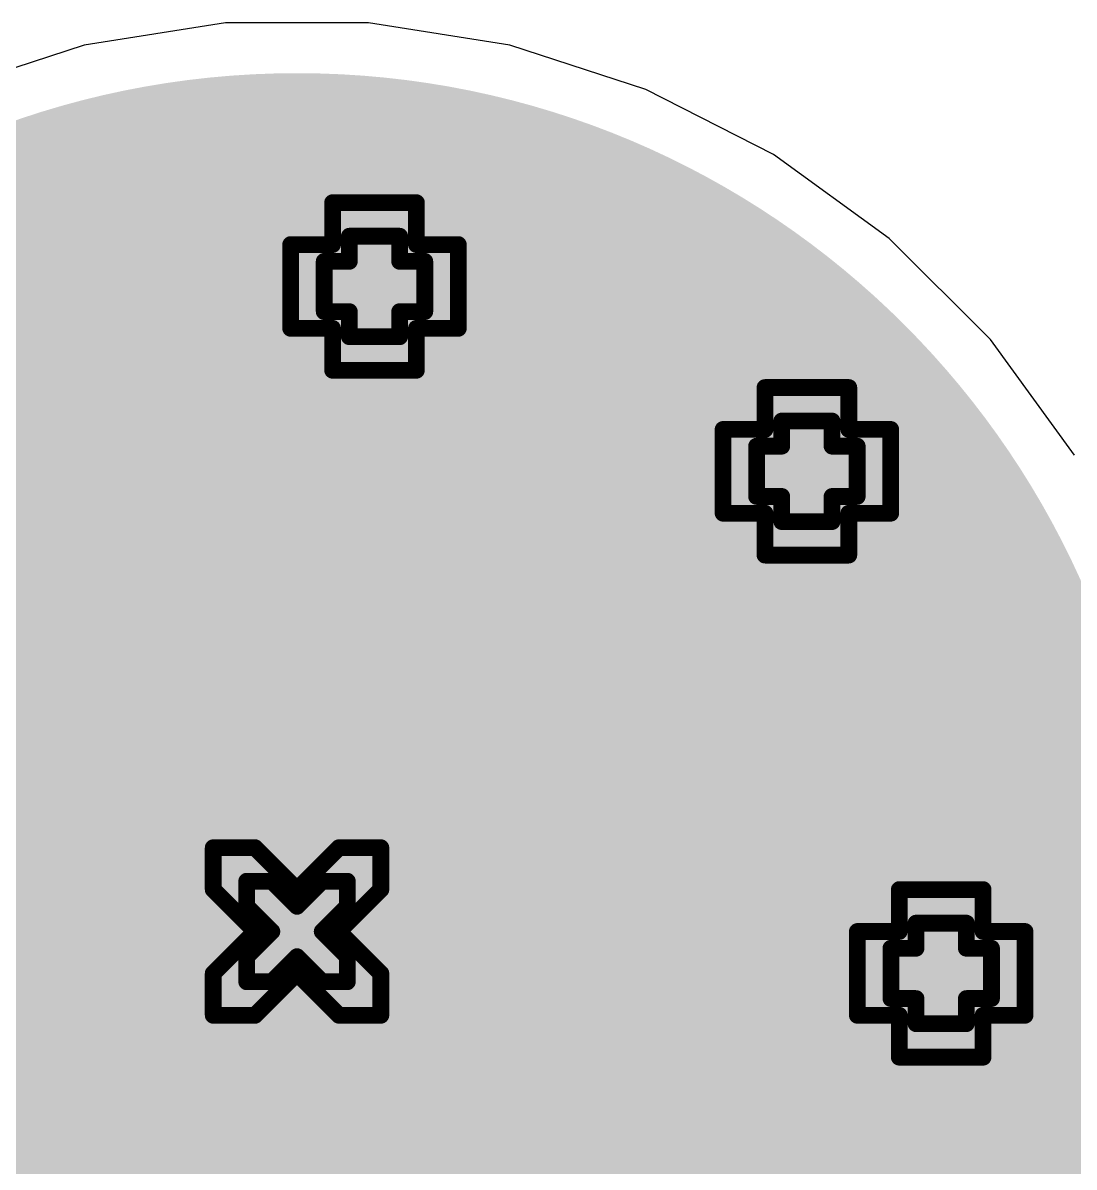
# Model space of a CAD drawing. Header units: inches. Extents: x -3 to 5259, y -3 to 5282.
# Drawn here: x 0.456 to 3.641, y 0.554 to 4.022 of the extents above; entities that cross this region are included whole.
import ezdxf

# ---------------------------------------------------------------- set-up
doc = ezdxf.new("R2010")
doc.units = ezdxf.units.IN
for name, color, linetype in [('Bottom Layer', 5, 'Continuous'), ('Bottom Solder', 6, 'Continuous'), ('Drill Drawing', 1, 'Continuous'), ('Layer 1', 16, 'Continuous'), ('Layer 2', 76, 'Continuous'), ('Multi-Layer', 9, 'Continuous'), ('Pad Holes', 156, 'Continuous'), ('Top Layer', 1, 'Continuous'), ('Top Solder', 216, 'Continuous'), ('Via Holes', 16, 'Continuous')]:
    doc.layers.add(name, color=color, linetype=linetype)

msp = doc.modelspace()

# ---------------------------------------------------------------- hatches: boundary and pattern name
at = {"layer": 'Bottom Layer'}
h = msp.add_hatch(color=5, dxfattribs=at)
edge = h.paths.add_edge_path()
edge.add_arc((1.287, 1.2683), 2.5, 0, 360)
h = msp.add_hatch(color=5, dxfattribs=at)
edge = h.paths.add_edge_path()
edge.add_arc((1.5217, 3.2234), 0.3, 0, 360)
h = msp.add_hatch(color=5, dxfattribs=at)
edge = h.paths.add_edge_path()
edge.add_arc((2.8318, 2.6631), 0.3, 0, 360)
h = msp.add_hatch(color=5, dxfattribs=at)
edge = h.paths.add_edge_path()
edge.add_arc((3.2387, 1.1413), 0.3, 0, 360)
at = {"layer": 'Bottom Solder'}
h = msp.add_hatch(color=6, dxfattribs=at)
edge = h.paths.add_edge_path()
edge.add_arc((1.287, 1.2683), 2.6016, 0, 360)
h = msp.add_hatch(color=6, dxfattribs=at)
edge = h.paths.add_edge_path()
edge.add_arc((1.5217, 3.2234), 0.4016, 0, 360)
h = msp.add_hatch(color=6, dxfattribs=at)
edge = h.paths.add_edge_path()
edge.add_arc((2.8318, 2.6631), 0.4016, 0, 360)
h = msp.add_hatch(color=6, dxfattribs=at)
edge = h.paths.add_edge_path()
edge.add_arc((3.2387, 1.1413), 0.4016, 0, 360)
at = {"layer": 'Layer 1'}
h = msp.add_hatch(color=16, dxfattribs=at)
edge = h.paths.add_edge_path()
edge.add_arc((1.287, 1.2683), 2.5, 0, 360)
h = msp.add_hatch(color=16, dxfattribs=at)
edge = h.paths.add_edge_path()
edge.add_arc((1.5217, 3.2234), 0.3, 0, 360)
h = msp.add_hatch(color=16, dxfattribs=at)
edge = h.paths.add_edge_path()
edge.add_arc((2.8318, 2.6631), 0.3, 0, 360)
h = msp.add_hatch(color=16, dxfattribs=at)
edge = h.paths.add_edge_path()
edge.add_arc((3.2387, 1.1413), 0.3, 0, 360)
at = {"layer": 'Layer 2'}
h = msp.add_hatch(color=76, dxfattribs=at)
edge = h.paths.add_edge_path()
edge.add_arc((1.287, 1.2683), 2.5, 0, 360)
h = msp.add_hatch(color=76, dxfattribs=at)
edge = h.paths.add_edge_path()
edge.add_arc((1.5217, 3.2234), 0.3, 0, 360)
h = msp.add_hatch(color=76, dxfattribs=at)
edge = h.paths.add_edge_path()
edge.add_arc((2.8318, 2.6631), 0.3, 0, 360)
h = msp.add_hatch(color=76, dxfattribs=at)
edge = h.paths.add_edge_path()
edge.add_arc((3.2387, 1.1413), 0.3, 0, 360)
at = {"layer": 'Multi-Layer'}
h = msp.add_hatch(color=9, dxfattribs=at)
edge = h.paths.add_edge_path()
edge.add_arc((1.287, 1.2683), 2.5, 0, 360)
at = {"layer": 'Pad Holes'}
h = msp.add_hatch(color=7, dxfattribs=at)
edge = h.paths.add_edge_path()
edge.add_arc((1.287, 1.2683), 1.55, 0, 360)
at = {"layer": 'Top Layer'}
h = msp.add_hatch(color=1, dxfattribs=at)
edge = h.paths.add_edge_path()
edge.add_arc((1.287, 1.2683), 2.5, 0, 360)
h = msp.add_hatch(color=1, dxfattribs=at)
edge = h.paths.add_edge_path()
edge.add_arc((1.5217, 3.2234), 0.3, 0, 360)
h = msp.add_hatch(color=1, dxfattribs=at)
edge = h.paths.add_edge_path()
edge.add_arc((2.8318, 2.6631), 0.3, 0, 360)
h = msp.add_hatch(color=1, dxfattribs=at)
edge = h.paths.add_edge_path()
edge.add_arc((3.2387, 1.1413), 0.3, 0, 360)
at = {"layer": 'Top Solder'}
h = msp.add_hatch(color=216, dxfattribs=at)
edge = h.paths.add_edge_path()
edge.add_arc((1.287, 1.2683), 2.6016, 0, 360)
h = msp.add_hatch(color=216, dxfattribs=at)
edge = h.paths.add_edge_path()
edge.add_arc((1.5217, 3.2234), 0.4016, 0, 360)
h = msp.add_hatch(color=216, dxfattribs=at)
edge = h.paths.add_edge_path()
edge.add_arc((2.8318, 2.6631), 0.4016, 0, 360)
h = msp.add_hatch(color=216, dxfattribs=at)
edge = h.paths.add_edge_path()
edge.add_arc((3.2387, 1.1413), 0.4016, 0, 360)
at = {"layer": 'Via Holes'}
h = msp.add_hatch(color=7, dxfattribs=at)
edge = h.paths.add_edge_path()
edge.add_arc((1.5217, 3.2234), 0.15, 0, 360)
h = msp.add_hatch(color=7, dxfattribs=at)
edge = h.paths.add_edge_path()
edge.add_arc((2.8318, 2.6631), 0.15, 0, 360)
h = msp.add_hatch(color=7, dxfattribs=at)
edge = h.paths.add_edge_path()
edge.add_arc((3.2387, 1.1413), 0.15, 0, 360)

# ---------------------------------------------------------------- linework, layer by layer
at = {"layer": 'Drill Drawing'}
for points in [[(1.3947, 3.3504, 0.0508, 0.0508, 0), (1.3947, 3.4774, 0.0508, 0.0508, 0)], [(1.3947, 3.4774, 0.0508, 0.0508, 0), (1.6487, 3.4774, 0.0508, 0.0508, 0)], [(1.6487, 3.3504, 0.0508, 0.0508, 0), (1.6487, 3.4774, 0.0508, 0.0508, 0)], [(1.4455, 3.2996, 0.0508, 0.0508, 0), (1.4455, 3.3758, 0.0508, 0.0508, 0)], [(1.4455, 3.3758, 0.0508, 0.0508, 0), (1.5979, 3.3758, 0.0508, 0.0508, 0)], [(1.5979, 3.2996, 0.0508, 0.0508, 0), (1.5979, 3.3758, 0.0508, 0.0508, 0)], [(1.2677, 3.0964, 0.0508, 0.0508, 0), (1.2677, 3.3504, 0.0508, 0.0508, 0)], [(1.2677, 3.3504, 0.0508, 0.0508, 0), (1.3947, 3.3504, 0.0508, 0.0508, 0)], [(1.6487, 3.3504, 0.0508, 0.0508, 0), (1.7757, 3.3504, 0.0508, 0.0508, 0)], [(1.7757, 3.0964, 0.0508, 0.0508, 0), (1.7757, 3.3504, 0.0508, 0.0508, 0)], [(1.3693, 3.1472, 0.0508, 0.0508, 0), (1.3693, 3.2996, 0.0508, 0.0508, 0)], [(1.3693, 3.2996, 0.0508, 0.0508, 0), (1.4455, 3.2996, 0.0508, 0.0508, 0)], [(1.5979, 3.2996, 0.0508, 0.0508, 0), (1.6741, 3.2996, 0.0508, 0.0508, 0)], [(1.6741, 3.1472, 0.0508, 0.0508, 0), (1.6741, 3.2996, 0.0508, 0.0508, 0)], [(1.3693, 3.1472, 0.0508, 0.0508, 0), (1.4455, 3.1472, 0.0508, 0.0508, 0)], [(1.4455, 3.071, 0.0508, 0.0508, 0), (1.4455, 3.1472, 0.0508, 0.0508, 0)], [(1.5979, 3.1472, 0.0508, 0.0508, 0), (1.6741, 3.1472, 0.0508, 0.0508, 0)], [(1.5979, 3.071, 0.0508, 0.0508, 0), (1.5979, 3.1472, 0.0508, 0.0508, 0)], [(1.2677, 3.0964, 0.0508, 0.0508, 0), (1.3947, 3.0964, 0.0508, 0.0508, 0)], [(1.3947, 2.9694, 0.0508, 0.0508, 0), (1.3947, 3.0964, 0.0508, 0.0508, 0)], [(1.6487, 3.0964, 0.0508, 0.0508, 0), (1.7757, 3.0964, 0.0508, 0.0508, 0)], [(1.6487, 2.9694, 0.0508, 0.0508, 0), (1.6487, 3.0964, 0.0508, 0.0508, 0)], [(1.4455, 3.071, 0.0508, 0.0508, 0), (1.5979, 3.071, 0.0508, 0.0508, 0)], [(1.3947, 2.9694, 0.0508, 0.0508, 0), (1.6487, 2.9694, 0.0508, 0.0508, 0)], [(2.7048, 2.7901, 0.0508, 0.0508, 0), (2.7048, 2.9171, 0.0508, 0.0508, 0)], [(2.7048, 2.9171, 0.0508, 0.0508, 0), (2.9588, 2.9171, 0.0508, 0.0508, 0)], [(2.9588, 2.7901, 0.0508, 0.0508, 0), (2.9588, 2.9171, 0.0508, 0.0508, 0)], [(2.5778, 2.5361, 0.0508, 0.0508, 0), (2.5778, 2.7901, 0.0508, 0.0508, 0)], [(2.5778, 2.7901, 0.0508, 0.0508, 0), (2.7048, 2.7901, 0.0508, 0.0508, 0)], [(2.7556, 2.7393, 0.0508, 0.0508, 0), (2.7556, 2.8155, 0.0508, 0.0508, 0)], [(2.7556, 2.8155, 0.0508, 0.0508, 0), (2.908, 2.8155, 0.0508, 0.0508, 0)], [(2.908, 2.7393, 0.0508, 0.0508, 0), (2.908, 2.8155, 0.0508, 0.0508, 0)], [(2.9588, 2.7901, 0.0508, 0.0508, 0), (3.0858, 2.7901, 0.0508, 0.0508, 0)], [(3.0858, 2.5361, 0.0508, 0.0508, 0), (3.0858, 2.7901, 0.0508, 0.0508, 0)], [(2.6794, 2.5869, 0.0508, 0.0508, 0), (2.6794, 2.7393, 0.0508, 0.0508, 0)], [(2.6794, 2.7393, 0.0508, 0.0508, 0), (2.7556, 2.7393, 0.0508, 0.0508, 0)], [(2.908, 2.7393, 0.0508, 0.0508, 0), (2.9842, 2.7393, 0.0508, 0.0508, 0)], [(2.9842, 2.5869, 0.0508, 0.0508, 0), (2.9842, 2.7393, 0.0508, 0.0508, 0)], [(2.6794, 2.5869, 0.0508, 0.0508, 0), (2.7556, 2.5869, 0.0508, 0.0508, 0)], [(2.7556, 2.5107, 0.0508, 0.0508, 0), (2.7556, 2.5869, 0.0508, 0.0508, 0)], [(2.908, 2.5869, 0.0508, 0.0508, 0), (2.9842, 2.5869, 0.0508, 0.0508, 0)], [(2.908, 2.5107, 0.0508, 0.0508, 0), (2.908, 2.5869, 0.0508, 0.0508, 0)], [(2.5778, 2.5361, 0.0508, 0.0508, 0), (2.7048, 2.5361, 0.0508, 0.0508, 0)], [(2.7048, 2.4091, 0.0508, 0.0508, 0), (2.7048, 2.5361, 0.0508, 0.0508, 0)], [(2.7556, 2.5107, 0.0508, 0.0508, 0), (2.908, 2.5107, 0.0508, 0.0508, 0)], [(2.9588, 2.5361, 0.0508, 0.0508, 0), (3.0858, 2.5361, 0.0508, 0.0508, 0)], [(2.9588, 2.4091, 0.0508, 0.0508, 0), (2.9588, 2.5361, 0.0508, 0.0508, 0)], [(2.7048, 2.4091, 0.0508, 0.0508, 0), (2.9588, 2.4091, 0.0508, 0.0508, 0)], [(1.033, 1.3953, 0.0508, 0.0508, 0), (1.033, 1.5223, 0.0508, 0.0508, 0)], [(1.033, 1.5223, 0.0508, 0.0508, 0), (1.16, 1.5223, 0.0508, 0.0508, 0)], [(1.16, 1.5223, 0.0508, 0.0508, 0), (1.287, 1.3953, 0.0508, 0.0508, 0)], [(1.287, 1.3953, 0.0508, 0.0508, 0), (1.414, 1.5223, 0.0508, 0.0508, 0)], [(1.414, 1.5223, 0.0508, 0.0508, 0), (1.541, 1.5223, 0.0508, 0.0508, 0)], [(1.541, 1.3953, 0.0508, 0.0508, 0), (1.541, 1.5223, 0.0508, 0.0508, 0)], [(1.1346, 1.3445, 0.0508, 0.0508, 0), (1.1346, 1.4207, 0.0508, 0.0508, 0)], [(1.1346, 1.4207, 0.0508, 0.0508, 0), (1.2108, 1.4207, 0.0508, 0.0508, 0)], [(1.2108, 1.4207, 0.0508, 0.0508, 0), (1.287, 1.3445, 0.0508, 0.0508, 0)], [(1.287, 1.3445, 0.0508, 0.0508, 0), (1.3632, 1.4207, 0.0508, 0.0508, 0)], [(1.3632, 1.4207, 0.0508, 0.0508, 0), (1.4394, 1.4207, 0.0508, 0.0508, 0)], [(1.4394, 1.3445, 0.0508, 0.0508, 0), (1.4394, 1.4207, 0.0508, 0.0508, 0)], [(1.033, 1.3953, 0.0508, 0.0508, 0), (1.16, 1.2683, 0.0508, 0.0508, 0)], [(1.414, 1.2683, 0.0508, 0.0508, 0), (1.541, 1.3953, 0.0508, 0.0508, 0)], [(3.1117, 1.2683, 0.0508, 0.0508, 0), (3.1117, 1.3953, 0.0508, 0.0508, 0)], [(3.1117, 1.3953, 0.0508, 0.0508, 0), (3.3657, 1.3953, 0.0508, 0.0508, 0)], [(3.3657, 1.2683, 0.0508, 0.0508, 0), (3.3657, 1.3953, 0.0508, 0.0508, 0)], [(1.1346, 1.3445, 0.0508, 0.0508, 0), (1.2108, 1.2683, 0.0508, 0.0508, 0)], [(1.3632, 1.2683, 0.0508, 0.0508, 0), (1.4394, 1.3445, 0.0508, 0.0508, 0)], [(3.1625, 1.2175, 0.0508, 0.0508, 0), (3.1625, 1.2937, 0.0508, 0.0508, 0)], [(3.1625, 1.2937, 0.0508, 0.0508, 0), (3.3149, 1.2937, 0.0508, 0.0508, 0)], [(3.3149, 1.2175, 0.0508, 0.0508, 0), (3.3149, 1.2937, 0.0508, 0.0508, 0)], [(1.033, 1.1413, 0.0508, 0.0508, 0), (1.16, 1.2683, 0.0508, 0.0508, 0)], [(1.1346, 1.1921, 0.0508, 0.0508, 0), (1.2108, 1.2683, 0.0508, 0.0508, 0)], [(1.3632, 1.2683, 0.0508, 0.0508, 0), (1.4394, 1.1921, 0.0508, 0.0508, 0)], [(1.414, 1.2683, 0.0508, 0.0508, 0), (1.541, 1.1413, 0.0508, 0.0508, 0)], [(2.9847, 1.0143, 0.0508, 0.0508, 0), (2.9847, 1.2683, 0.0508, 0.0508, 0)], [(2.9847, 1.2683, 0.0508, 0.0508, 0), (3.1117, 1.2683, 0.0508, 0.0508, 0)], [(3.3657, 1.2683, 0.0508, 0.0508, 0), (3.4927, 1.2683, 0.0508, 0.0508, 0)], [(3.4927, 1.0143, 0.0508, 0.0508, 0), (3.4927, 1.2683, 0.0508, 0.0508, 0)], [(1.1346, 1.1159, 0.0508, 0.0508, 0), (1.1346, 1.1921, 0.0508, 0.0508, 0)], [(1.2108, 1.1159, 0.0508, 0.0508, 0), (1.287, 1.1921, 0.0508, 0.0508, 0)], [(1.287, 1.1921, 0.0508, 0.0508, 0), (1.3632, 1.1159, 0.0508, 0.0508, 0)], [(1.4394, 1.1159, 0.0508, 0.0508, 0), (1.4394, 1.1921, 0.0508, 0.0508, 0)], [(3.0863, 1.0651, 0.0508, 0.0508, 0), (3.0863, 1.2175, 0.0508, 0.0508, 0)], [(3.0863, 1.2175, 0.0508, 0.0508, 0), (3.1625, 1.2175, 0.0508, 0.0508, 0)], [(3.3149, 1.2175, 0.0508, 0.0508, 0), (3.3911, 1.2175, 0.0508, 0.0508, 0)], [(3.3911, 1.0651, 0.0508, 0.0508, 0), (3.3911, 1.2175, 0.0508, 0.0508, 0)], [(1.033, 1.0143, 0.0508, 0.0508, 0), (1.033, 1.1413, 0.0508, 0.0508, 0)], [(1.16, 1.0143, 0.0508, 0.0508, 0), (1.287, 1.1413, 0.0508, 0.0508, 0)], [(1.287, 1.1413, 0.0508, 0.0508, 0), (1.414, 1.0143, 0.0508, 0.0508, 0)], [(1.541, 1.0143, 0.0508, 0.0508, 0), (1.541, 1.1413, 0.0508, 0.0508, 0)], [(1.1346, 1.1159, 0.0508, 0.0508, 0), (1.2108, 1.1159, 0.0508, 0.0508, 0)], [(1.3632, 1.1159, 0.0508, 0.0508, 0), (1.4394, 1.1159, 0.0508, 0.0508, 0)], [(3.0863, 1.0651, 0.0508, 0.0508, 0), (3.1625, 1.0651, 0.0508, 0.0508, 0)], [(3.1625, 0.9889, 0.0508, 0.0508, 0), (3.1625, 1.0651, 0.0508, 0.0508, 0)], [(3.3149, 1.0651, 0.0508, 0.0508, 0), (3.3911, 1.0651, 0.0508, 0.0508, 0)], [(3.3149, 0.9889, 0.0508, 0.0508, 0), (3.3149, 1.0651, 0.0508, 0.0508, 0)], [(1.033, 1.0143, 0.0508, 0.0508, 0), (1.16, 1.0143, 0.0508, 0.0508, 0)], [(1.414, 1.0143, 0.0508, 0.0508, 0), (1.541, 1.0143, 0.0508, 0.0508, 0)], [(2.9847, 1.0143, 0.0508, 0.0508, 0), (3.1117, 1.0143, 0.0508, 0.0508, 0)], [(3.1117, 0.8873, 0.0508, 0.0508, 0), (3.1117, 1.0143, 0.0508, 0.0508, 0)], [(3.1625, 0.9889, 0.0508, 0.0508, 0), (3.3149, 0.9889, 0.0508, 0.0508, 0)], [(3.3657, 1.0143, 0.0508, 0.0508, 0), (3.4927, 1.0143, 0.0508, 0.0508, 0)], [(3.3657, 0.8873, 0.0508, 0.0508, 0), (3.3657, 1.0143, 0.0508, 0.0508, 0)], [(3.1117, 0.8873, 0.0508, 0.0508, 0), (3.3657, 0.8873, 0.0508, 0.0508, 0)]]:
    msp.add_lwpolyline(points, format="xyseb", dxfattribs=at)
for points in [[(1.382, 3.4774, 0.0254, 0.0254, 1), (1.4074, 3.4774, 0.0254, 0.0254, 1)], [(1.382, 3.4774, 0.0254, 0.0254, 1), (1.4074, 3.4774, 0.0254, 0.0254, 1)], [(1.636, 3.4774, 0.0254, 0.0254, 1), (1.6614, 3.4774, 0.0254, 0.0254, 1)], [(1.636, 3.4774, 0.0254, 0.0254, 1), (1.6614, 3.4774, 0.0254, 0.0254, 1)], [(1.4328, 3.3758, 0.0254, 0.0254, 1), (1.4582, 3.3758, 0.0254, 0.0254, 1)], [(1.4328, 3.3758, 0.0254, 0.0254, 1), (1.4582, 3.3758, 0.0254, 0.0254, 1)], [(1.5852, 3.3758, 0.0254, 0.0254, 1), (1.6106, 3.3758, 0.0254, 0.0254, 1)], [(1.5852, 3.3758, 0.0254, 0.0254, 1), (1.6106, 3.3758, 0.0254, 0.0254, 1)], [(1.255, 3.3504, 0.0254, 0.0254, 1), (1.2804, 3.3504, 0.0254, 0.0254, 1)], [(1.255, 3.3504, 0.0254, 0.0254, 1), (1.2804, 3.3504, 0.0254, 0.0254, 1)], [(1.382, 3.3504, 0.0254, 0.0254, 1), (1.4074, 3.3504, 0.0254, 0.0254, 1)], [(1.382, 3.3504, 0.0254, 0.0254, 1), (1.4074, 3.3504, 0.0254, 0.0254, 1)], [(1.636, 3.3504, 0.0254, 0.0254, 1), (1.6614, 3.3504, 0.0254, 0.0254, 1)], [(1.636, 3.3504, 0.0254, 0.0254, 1), (1.6614, 3.3504, 0.0254, 0.0254, 1)], [(1.763, 3.3504, 0.0254, 0.0254, 1), (1.7884, 3.3504, 0.0254, 0.0254, 1)], [(1.763, 3.3504, 0.0254, 0.0254, 1), (1.7884, 3.3504, 0.0254, 0.0254, 1)], [(1.3566, 3.2996, 0.0254, 0.0254, 1), (1.382, 3.2996, 0.0254, 0.0254, 1)], [(1.3566, 3.2996, 0.0254, 0.0254, 1), (1.382, 3.2996, 0.0254, 0.0254, 1)], [(1.4328, 3.2996, 0.0254, 0.0254, 1), (1.4582, 3.2996, 0.0254, 0.0254, 1)], [(1.4328, 3.2996, 0.0254, 0.0254, 1), (1.4582, 3.2996, 0.0254, 0.0254, 1)], [(1.5852, 3.2996, 0.0254, 0.0254, 1), (1.6106, 3.2996, 0.0254, 0.0254, 1)], [(1.5852, 3.2996, 0.0254, 0.0254, 1), (1.6106, 3.2996, 0.0254, 0.0254, 1)], [(1.6614, 3.2996, 0.0254, 0.0254, 1), (1.6868, 3.2996, 0.0254, 0.0254, 1)], [(1.6614, 3.2996, 0.0254, 0.0254, 1), (1.6868, 3.2996, 0.0254, 0.0254, 1)], [(1.3566, 3.1472, 0.0254, 0.0254, 1), (1.382, 3.1472, 0.0254, 0.0254, 1)], [(1.3566, 3.1472, 0.0254, 0.0254, 1), (1.382, 3.1472, 0.0254, 0.0254, 1)], [(1.4328, 3.1472, 0.0254, 0.0254, 1), (1.4582, 3.1472, 0.0254, 0.0254, 1)], [(1.4328, 3.1472, 0.0254, 0.0254, 1), (1.4582, 3.1472, 0.0254, 0.0254, 1)], [(1.5852, 3.1472, 0.0254, 0.0254, 1), (1.6106, 3.1472, 0.0254, 0.0254, 1)], [(1.5852, 3.1472, 0.0254, 0.0254, 1), (1.6106, 3.1472, 0.0254, 0.0254, 1)], [(1.6614, 3.1472, 0.0254, 0.0254, 1), (1.6868, 3.1472, 0.0254, 0.0254, 1)], [(1.6614, 3.1472, 0.0254, 0.0254, 1), (1.6868, 3.1472, 0.0254, 0.0254, 1)], [(1.255, 3.0964, 0.0254, 0.0254, 1), (1.2804, 3.0964, 0.0254, 0.0254, 1)], [(1.255, 3.0964, 0.0254, 0.0254, 1), (1.2804, 3.0964, 0.0254, 0.0254, 1)], [(1.382, 3.0964, 0.0254, 0.0254, 1), (1.4074, 3.0964, 0.0254, 0.0254, 1)], [(1.382, 3.0964, 0.0254, 0.0254, 1), (1.4074, 3.0964, 0.0254, 0.0254, 1)], [(1.636, 3.0964, 0.0254, 0.0254, 1), (1.6614, 3.0964, 0.0254, 0.0254, 1)], [(1.636, 3.0964, 0.0254, 0.0254, 1), (1.6614, 3.0964, 0.0254, 0.0254, 1)], [(1.763, 3.0964, 0.0254, 0.0254, 1), (1.7884, 3.0964, 0.0254, 0.0254, 1)], [(1.763, 3.0964, 0.0254, 0.0254, 1), (1.7884, 3.0964, 0.0254, 0.0254, 1)], [(1.4328, 3.071, 0.0254, 0.0254, 1), (1.4582, 3.071, 0.0254, 0.0254, 1)], [(1.4328, 3.071, 0.0254, 0.0254, 1), (1.4582, 3.071, 0.0254, 0.0254, 1)], [(1.5852, 3.071, 0.0254, 0.0254, 1), (1.6106, 3.071, 0.0254, 0.0254, 1)], [(1.5852, 3.071, 0.0254, 0.0254, 1), (1.6106, 3.071, 0.0254, 0.0254, 1)], [(1.382, 2.9694, 0.0254, 0.0254, 1), (1.4074, 2.9694, 0.0254, 0.0254, 1)], [(1.382, 2.9694, 0.0254, 0.0254, 1), (1.4074, 2.9694, 0.0254, 0.0254, 1)], [(1.636, 2.9694, 0.0254, 0.0254, 1), (1.6614, 2.9694, 0.0254, 0.0254, 1)], [(1.636, 2.9694, 0.0254, 0.0254, 1), (1.6614, 2.9694, 0.0254, 0.0254, 1)], [(2.6921, 2.9171, 0.0254, 0.0254, 1), (2.7175, 2.9171, 0.0254, 0.0254, 1)], [(2.6921, 2.9171, 0.0254, 0.0254, 1), (2.7175, 2.9171, 0.0254, 0.0254, 1)], [(2.9461, 2.9171, 0.0254, 0.0254, 1), (2.9715, 2.9171, 0.0254, 0.0254, 1)], [(2.9461, 2.9171, 0.0254, 0.0254, 1), (2.9715, 2.9171, 0.0254, 0.0254, 1)], [(2.5651, 2.7901, 0.0254, 0.0254, 1), (2.5905, 2.7901, 0.0254, 0.0254, 1)], [(2.5651, 2.7901, 0.0254, 0.0254, 1), (2.5905, 2.7901, 0.0254, 0.0254, 1)], [(2.6921, 2.7901, 0.0254, 0.0254, 1), (2.7175, 2.7901, 0.0254, 0.0254, 1)], [(2.6921, 2.7901, 0.0254, 0.0254, 1), (2.7175, 2.7901, 0.0254, 0.0254, 1)], [(2.7429, 2.8155, 0.0254, 0.0254, 1), (2.7683, 2.8155, 0.0254, 0.0254, 1)], [(2.7429, 2.8155, 0.0254, 0.0254, 1), (2.7683, 2.8155, 0.0254, 0.0254, 1)], [(2.8953, 2.8155, 0.0254, 0.0254, 1), (2.9207, 2.8155, 0.0254, 0.0254, 1)], [(2.8953, 2.8155, 0.0254, 0.0254, 1), (2.9207, 2.8155, 0.0254, 0.0254, 1)], [(2.9461, 2.7901, 0.0254, 0.0254, 1), (2.9715, 2.7901, 0.0254, 0.0254, 1)], [(2.9461, 2.7901, 0.0254, 0.0254, 1), (2.9715, 2.7901, 0.0254, 0.0254, 1)], [(3.0731, 2.7901, 0.0254, 0.0254, 1), (3.0985, 2.7901, 0.0254, 0.0254, 1)], [(3.0731, 2.7901, 0.0254, 0.0254, 1), (3.0985, 2.7901, 0.0254, 0.0254, 1)], [(2.6667, 2.7393, 0.0254, 0.0254, 1), (2.6921, 2.7393, 0.0254, 0.0254, 1)], [(2.6667, 2.7393, 0.0254, 0.0254, 1), (2.6921, 2.7393, 0.0254, 0.0254, 1)], [(2.7429, 2.7393, 0.0254, 0.0254, 1), (2.7683, 2.7393, 0.0254, 0.0254, 1)], [(2.7429, 2.7393, 0.0254, 0.0254, 1), (2.7683, 2.7393, 0.0254, 0.0254, 1)], [(2.8953, 2.7393, 0.0254, 0.0254, 1), (2.9207, 2.7393, 0.0254, 0.0254, 1)], [(2.8953, 2.7393, 0.0254, 0.0254, 1), (2.9207, 2.7393, 0.0254, 0.0254, 1)], [(2.9715, 2.7393, 0.0254, 0.0254, 1), (2.9969, 2.7393, 0.0254, 0.0254, 1)], [(2.9715, 2.7393, 0.0254, 0.0254, 1), (2.9969, 2.7393, 0.0254, 0.0254, 1)], [(2.6667, 2.5869, 0.0254, 0.0254, 1), (2.6921, 2.5869, 0.0254, 0.0254, 1)], [(2.6667, 2.5869, 0.0254, 0.0254, 1), (2.6921, 2.5869, 0.0254, 0.0254, 1)], [(2.7429, 2.5869, 0.0254, 0.0254, 1), (2.7683, 2.5869, 0.0254, 0.0254, 1)], [(2.7429, 2.5869, 0.0254, 0.0254, 1), (2.7683, 2.5869, 0.0254, 0.0254, 1)], [(2.8953, 2.5869, 0.0254, 0.0254, 1), (2.9207, 2.5869, 0.0254, 0.0254, 1)], [(2.8953, 2.5869, 0.0254, 0.0254, 1), (2.9207, 2.5869, 0.0254, 0.0254, 1)], [(2.9715, 2.5869, 0.0254, 0.0254, 1), (2.9969, 2.5869, 0.0254, 0.0254, 1)], [(2.9715, 2.5869, 0.0254, 0.0254, 1), (2.9969, 2.5869, 0.0254, 0.0254, 1)], [(2.5651, 2.5361, 0.0254, 0.0254, 1), (2.5905, 2.5361, 0.0254, 0.0254, 1)], [(2.5651, 2.5361, 0.0254, 0.0254, 1), (2.5905, 2.5361, 0.0254, 0.0254, 1)], [(2.6921, 2.5361, 0.0254, 0.0254, 1), (2.7175, 2.5361, 0.0254, 0.0254, 1)], [(2.6921, 2.5361, 0.0254, 0.0254, 1), (2.7175, 2.5361, 0.0254, 0.0254, 1)], [(2.7429, 2.5107, 0.0254, 0.0254, 1), (2.7683, 2.5107, 0.0254, 0.0254, 1)], [(2.7429, 2.5107, 0.0254, 0.0254, 1), (2.7683, 2.5107, 0.0254, 0.0254, 1)], [(2.8953, 2.5107, 0.0254, 0.0254, 1), (2.9207, 2.5107, 0.0254, 0.0254, 1)], [(2.8953, 2.5107, 0.0254, 0.0254, 1), (2.9207, 2.5107, 0.0254, 0.0254, 1)], [(2.9461, 2.5361, 0.0254, 0.0254, 1), (2.9715, 2.5361, 0.0254, 0.0254, 1)], [(2.9461, 2.5361, 0.0254, 0.0254, 1), (2.9715, 2.5361, 0.0254, 0.0254, 1)], [(3.0731, 2.5361, 0.0254, 0.0254, 1), (3.0985, 2.5361, 0.0254, 0.0254, 1)], [(3.0731, 2.5361, 0.0254, 0.0254, 1), (3.0985, 2.5361, 0.0254, 0.0254, 1)], [(2.6921, 2.4091, 0.0254, 0.0254, 1), (2.7175, 2.4091, 0.0254, 0.0254, 1)], [(2.6921, 2.4091, 0.0254, 0.0254, 1), (2.7175, 2.4091, 0.0254, 0.0254, 1)], [(2.9461, 2.4091, 0.0254, 0.0254, 1), (2.9715, 2.4091, 0.0254, 0.0254, 1)], [(2.9461, 2.4091, 0.0254, 0.0254, 1), (2.9715, 2.4091, 0.0254, 0.0254, 1)], [(1.0203, 1.5223, 0.0254, 0.0254, 1), (1.0457, 1.5223, 0.0254, 0.0254, 1)], [(1.0203, 1.5223, 0.0254, 0.0254, 1), (1.0457, 1.5223, 0.0254, 0.0254, 1)], [(1.1473, 1.5223, 0.0254, 0.0254, 1), (1.1727, 1.5223, 0.0254, 0.0254, 1)], [(1.1473, 1.5223, 0.0254, 0.0254, 1), (1.1727, 1.5223, 0.0254, 0.0254, 1)], [(1.4013, 1.5223, 0.0254, 0.0254, 1), (1.4267, 1.5223, 0.0254, 0.0254, 1)], [(1.4013, 1.5223, 0.0254, 0.0254, 1), (1.4267, 1.5223, 0.0254, 0.0254, 1)], [(1.5283, 1.5223, 0.0254, 0.0254, 1), (1.5537, 1.5223, 0.0254, 0.0254, 1)], [(1.5283, 1.5223, 0.0254, 0.0254, 1), (1.5537, 1.5223, 0.0254, 0.0254, 1)], [(1.1219, 1.4207, 0.0254, 0.0254, 1), (1.1473, 1.4207, 0.0254, 0.0254, 1)], [(1.1219, 1.4207, 0.0254, 0.0254, 1), (1.1473, 1.4207, 0.0254, 0.0254, 1)], [(1.1981, 1.4207, 0.0254, 0.0254, 1), (1.2235, 1.4207, 0.0254, 0.0254, 1)], [(1.1981, 1.4207, 0.0254, 0.0254, 1), (1.2235, 1.4207, 0.0254, 0.0254, 1)], [(1.3505, 1.4207, 0.0254, 0.0254, 1), (1.3759, 1.4207, 0.0254, 0.0254, 1)], [(1.3505, 1.4207, 0.0254, 0.0254, 1), (1.3759, 1.4207, 0.0254, 0.0254, 1)], [(1.4267, 1.4207, 0.0254, 0.0254, 1), (1.4521, 1.4207, 0.0254, 0.0254, 1)], [(1.4267, 1.4207, 0.0254, 0.0254, 1), (1.4521, 1.4207, 0.0254, 0.0254, 1)], [(1.0203, 1.3953, 0.0254, 0.0254, 1), (1.0457, 1.3953, 0.0254, 0.0254, 1)], [(1.0203, 1.3953, 0.0254, 0.0254, 1), (1.0457, 1.3953, 0.0254, 0.0254, 1)], [(1.2743, 1.3953, 0.0254, 0.0254, 1), (1.2997, 1.3953, 0.0254, 0.0254, 1)], [(1.2743, 1.3953, 0.0254, 0.0254, 1), (1.2997, 1.3953, 0.0254, 0.0254, 1)], [(1.5283, 1.3953, 0.0254, 0.0254, 1), (1.5537, 1.3953, 0.0254, 0.0254, 1)], [(1.5283, 1.3953, 0.0254, 0.0254, 1), (1.5537, 1.3953, 0.0254, 0.0254, 1)], [(3.099, 1.3953, 0.0254, 0.0254, 1), (3.1244, 1.3953, 0.0254, 0.0254, 1)], [(3.099, 1.3953, 0.0254, 0.0254, 1), (3.1244, 1.3953, 0.0254, 0.0254, 1)], [(3.353, 1.3953, 0.0254, 0.0254, 1), (3.3784, 1.3953, 0.0254, 0.0254, 1)], [(3.353, 1.3953, 0.0254, 0.0254, 1), (3.3784, 1.3953, 0.0254, 0.0254, 1)], [(1.1219, 1.3445, 0.0254, 0.0254, 1), (1.1473, 1.3445, 0.0254, 0.0254, 1)], [(1.1219, 1.3445, 0.0254, 0.0254, 1), (1.1473, 1.3445, 0.0254, 0.0254, 1)], [(1.2743, 1.3445, 0.0254, 0.0254, 1), (1.2997, 1.3445, 0.0254, 0.0254, 1)], [(1.2743, 1.3445, 0.0254, 0.0254, 1), (1.2997, 1.3445, 0.0254, 0.0254, 1)], [(1.4267, 1.3445, 0.0254, 0.0254, 1), (1.4521, 1.3445, 0.0254, 0.0254, 1)], [(1.4267, 1.3445, 0.0254, 0.0254, 1), (1.4521, 1.3445, 0.0254, 0.0254, 1)], [(3.1498, 1.2937, 0.0254, 0.0254, 1), (3.1752, 1.2937, 0.0254, 0.0254, 1)], [(3.1498, 1.2937, 0.0254, 0.0254, 1), (3.1752, 1.2937, 0.0254, 0.0254, 1)], [(3.3022, 1.2937, 0.0254, 0.0254, 1), (3.3276, 1.2937, 0.0254, 0.0254, 1)], [(3.3022, 1.2937, 0.0254, 0.0254, 1), (3.3276, 1.2937, 0.0254, 0.0254, 1)], [(1.1473, 1.2683, 0.0254, 0.0254, 1), (1.1727, 1.2683, 0.0254, 0.0254, 1)], [(1.1473, 1.2683, 0.0254, 0.0254, 1), (1.1727, 1.2683, 0.0254, 0.0254, 1)], [(1.1981, 1.2683, 0.0254, 0.0254, 1), (1.2235, 1.2683, 0.0254, 0.0254, 1)], [(1.1981, 1.2683, 0.0254, 0.0254, 1), (1.2235, 1.2683, 0.0254, 0.0254, 1)], [(1.3505, 1.2683, 0.0254, 0.0254, 1), (1.3759, 1.2683, 0.0254, 0.0254, 1)], [(1.3505, 1.2683, 0.0254, 0.0254, 1), (1.3759, 1.2683, 0.0254, 0.0254, 1)], [(1.4013, 1.2683, 0.0254, 0.0254, 1), (1.4267, 1.2683, 0.0254, 0.0254, 1)], [(1.4013, 1.2683, 0.0254, 0.0254, 1), (1.4267, 1.2683, 0.0254, 0.0254, 1)], [(2.972, 1.2683, 0.0254, 0.0254, 1), (2.9974, 1.2683, 0.0254, 0.0254, 1)], [(2.972, 1.2683, 0.0254, 0.0254, 1), (2.9974, 1.2683, 0.0254, 0.0254, 1)], [(3.099, 1.2683, 0.0254, 0.0254, 1), (3.1244, 1.2683, 0.0254, 0.0254, 1)], [(3.099, 1.2683, 0.0254, 0.0254, 1), (3.1244, 1.2683, 0.0254, 0.0254, 1)], [(3.353, 1.2683, 0.0254, 0.0254, 1), (3.3784, 1.2683, 0.0254, 0.0254, 1)], [(3.353, 1.2683, 0.0254, 0.0254, 1), (3.3784, 1.2683, 0.0254, 0.0254, 1)], [(3.48, 1.2683, 0.0254, 0.0254, 1), (3.5054, 1.2683, 0.0254, 0.0254, 1)], [(3.48, 1.2683, 0.0254, 0.0254, 1), (3.5054, 1.2683, 0.0254, 0.0254, 1)], [(1.1219, 1.1921, 0.0254, 0.0254, 1), (1.1473, 1.1921, 0.0254, 0.0254, 1)], [(1.1219, 1.1921, 0.0254, 0.0254, 1), (1.1473, 1.1921, 0.0254, 0.0254, 1)], [(1.2743, 1.1921, 0.0254, 0.0254, 1), (1.2997, 1.1921, 0.0254, 0.0254, 1)], [(1.2743, 1.1921, 0.0254, 0.0254, 1), (1.2997, 1.1921, 0.0254, 0.0254, 1)], [(1.4267, 1.1921, 0.0254, 0.0254, 1), (1.4521, 1.1921, 0.0254, 0.0254, 1)], [(1.4267, 1.1921, 0.0254, 0.0254, 1), (1.4521, 1.1921, 0.0254, 0.0254, 1)], [(3.0736, 1.2175, 0.0254, 0.0254, 1), (3.099, 1.2175, 0.0254, 0.0254, 1)], [(3.0736, 1.2175, 0.0254, 0.0254, 1), (3.099, 1.2175, 0.0254, 0.0254, 1)], [(3.1498, 1.2175, 0.0254, 0.0254, 1), (3.1752, 1.2175, 0.0254, 0.0254, 1)], [(3.1498, 1.2175, 0.0254, 0.0254, 1), (3.1752, 1.2175, 0.0254, 0.0254, 1)], [(3.3022, 1.2175, 0.0254, 0.0254, 1), (3.3276, 1.2175, 0.0254, 0.0254, 1)], [(3.3022, 1.2175, 0.0254, 0.0254, 1), (3.3276, 1.2175, 0.0254, 0.0254, 1)], [(3.3784, 1.2175, 0.0254, 0.0254, 1), (3.4038, 1.2175, 0.0254, 0.0254, 1)], [(3.3784, 1.2175, 0.0254, 0.0254, 1), (3.4038, 1.2175, 0.0254, 0.0254, 1)], [(1.0203, 1.1413, 0.0254, 0.0254, 1), (1.0457, 1.1413, 0.0254, 0.0254, 1)], [(1.0203, 1.1413, 0.0254, 0.0254, 1), (1.0457, 1.1413, 0.0254, 0.0254, 1)], [(1.2743, 1.1413, 0.0254, 0.0254, 1), (1.2997, 1.1413, 0.0254, 0.0254, 1)], [(1.2743, 1.1413, 0.0254, 0.0254, 1), (1.2997, 1.1413, 0.0254, 0.0254, 1)], [(1.5283, 1.1413, 0.0254, 0.0254, 1), (1.5537, 1.1413, 0.0254, 0.0254, 1)], [(1.5283, 1.1413, 0.0254, 0.0254, 1), (1.5537, 1.1413, 0.0254, 0.0254, 1)], [(1.1219, 1.1159, 0.0254, 0.0254, 1), (1.1473, 1.1159, 0.0254, 0.0254, 1)], [(1.1219, 1.1159, 0.0254, 0.0254, 1), (1.1473, 1.1159, 0.0254, 0.0254, 1)], [(1.1981, 1.1159, 0.0254, 0.0254, 1), (1.2235, 1.1159, 0.0254, 0.0254, 1)], [(1.1981, 1.1159, 0.0254, 0.0254, 1), (1.2235, 1.1159, 0.0254, 0.0254, 1)], [(1.3505, 1.1159, 0.0254, 0.0254, 1), (1.3759, 1.1159, 0.0254, 0.0254, 1)], [(1.3505, 1.1159, 0.0254, 0.0254, 1), (1.3759, 1.1159, 0.0254, 0.0254, 1)], [(1.4267, 1.1159, 0.0254, 0.0254, 1), (1.4521, 1.1159, 0.0254, 0.0254, 1)], [(1.4267, 1.1159, 0.0254, 0.0254, 1), (1.4521, 1.1159, 0.0254, 0.0254, 1)], [(3.0736, 1.0651, 0.0254, 0.0254, 1), (3.099, 1.0651, 0.0254, 0.0254, 1)], [(3.0736, 1.0651, 0.0254, 0.0254, 1), (3.099, 1.0651, 0.0254, 0.0254, 1)], [(3.1498, 1.0651, 0.0254, 0.0254, 1), (3.1752, 1.0651, 0.0254, 0.0254, 1)], [(3.1498, 1.0651, 0.0254, 0.0254, 1), (3.1752, 1.0651, 0.0254, 0.0254, 1)], [(3.3022, 1.0651, 0.0254, 0.0254, 1), (3.3276, 1.0651, 0.0254, 0.0254, 1)], [(3.3022, 1.0651, 0.0254, 0.0254, 1), (3.3276, 1.0651, 0.0254, 0.0254, 1)], [(3.3784, 1.0651, 0.0254, 0.0254, 1), (3.4038, 1.0651, 0.0254, 0.0254, 1)], [(3.3784, 1.0651, 0.0254, 0.0254, 1), (3.4038, 1.0651, 0.0254, 0.0254, 1)], [(1.0203, 1.0143, 0.0254, 0.0254, 1), (1.0457, 1.0143, 0.0254, 0.0254, 1)], [(1.0203, 1.0143, 0.0254, 0.0254, 1), (1.0457, 1.0143, 0.0254, 0.0254, 1)], [(1.1473, 1.0143, 0.0254, 0.0254, 1), (1.1727, 1.0143, 0.0254, 0.0254, 1)], [(1.1473, 1.0143, 0.0254, 0.0254, 1), (1.1727, 1.0143, 0.0254, 0.0254, 1)], [(1.4013, 1.0143, 0.0254, 0.0254, 1), (1.4267, 1.0143, 0.0254, 0.0254, 1)], [(1.4013, 1.0143, 0.0254, 0.0254, 1), (1.4267, 1.0143, 0.0254, 0.0254, 1)], [(1.5283, 1.0143, 0.0254, 0.0254, 1), (1.5537, 1.0143, 0.0254, 0.0254, 1)], [(1.5283, 1.0143, 0.0254, 0.0254, 1), (1.5537, 1.0143, 0.0254, 0.0254, 1)], [(2.972, 1.0143, 0.0254, 0.0254, 1), (2.9974, 1.0143, 0.0254, 0.0254, 1)], [(2.972, 1.0143, 0.0254, 0.0254, 1), (2.9974, 1.0143, 0.0254, 0.0254, 1)], [(3.099, 1.0143, 0.0254, 0.0254, 1), (3.1244, 1.0143, 0.0254, 0.0254, 1)], [(3.099, 1.0143, 0.0254, 0.0254, 1), (3.1244, 1.0143, 0.0254, 0.0254, 1)], [(3.1498, 0.9889, 0.0254, 0.0254, 1), (3.1752, 0.9889, 0.0254, 0.0254, 1)], [(3.1498, 0.9889, 0.0254, 0.0254, 1), (3.1752, 0.9889, 0.0254, 0.0254, 1)], [(3.3022, 0.9889, 0.0254, 0.0254, 1), (3.3276, 0.9889, 0.0254, 0.0254, 1)], [(3.3022, 0.9889, 0.0254, 0.0254, 1), (3.3276, 0.9889, 0.0254, 0.0254, 1)], [(3.353, 1.0143, 0.0254, 0.0254, 1), (3.3784, 1.0143, 0.0254, 0.0254, 1)], [(3.353, 1.0143, 0.0254, 0.0254, 1), (3.3784, 1.0143, 0.0254, 0.0254, 1)], [(3.48, 1.0143, 0.0254, 0.0254, 1), (3.5054, 1.0143, 0.0254, 0.0254, 1)], [(3.48, 1.0143, 0.0254, 0.0254, 1), (3.5054, 1.0143, 0.0254, 0.0254, 1)], [(3.099, 0.8873, 0.0254, 0.0254, 1), (3.1244, 0.8873, 0.0254, 0.0254, 1)], [(3.099, 0.8873, 0.0254, 0.0254, 1), (3.1244, 0.8873, 0.0254, 0.0254, 1)], [(3.353, 0.8873, 0.0254, 0.0254, 1), (3.3784, 0.8873, 0.0254, 0.0254, 1)], [(3.353, 0.8873, 0.0254, 0.0254, 1), (3.3784, 0.8873, 0.0254, 0.0254, 1)]]:
    msp.add_lwpolyline(points, format="xyseb", close=True, dxfattribs=at)
at = {"layer": 'Layer 2'}
for p, q in [((1.0703, 4.0223), (0.6421, 3.9545)), ((1.5038, 4.0223), (1.0703, 4.0223)), ((1.9319, 3.9545), (1.5038, 4.0223)), ((0.6421, 3.9545), (0.2299, 3.8206)), ((2.3442, 3.8206), (1.9319, 3.9545)), ((2.7304, 3.6238), (2.3442, 3.8206)), ((3.0811, 3.369), (2.7304, 3.6238)), ((3.3877, 3.0624), (3.0811, 3.369)), ((3.6425, 2.7117), (3.3877, 3.0624))]:
    msp.add_line(p, q, dxfattribs=at)

doc.saveas('drawing.dxf')
